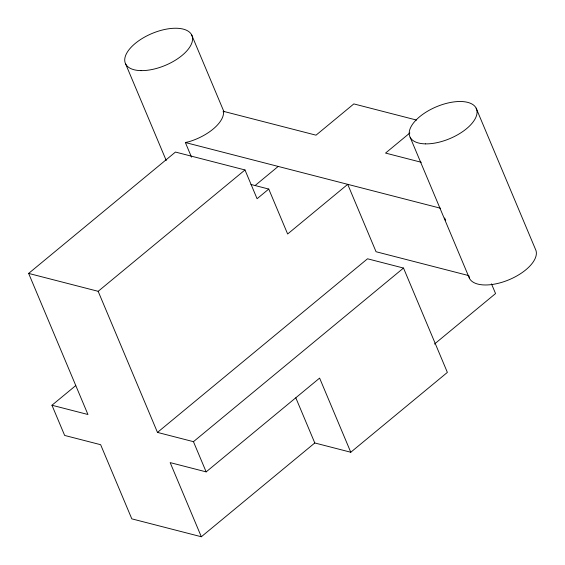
<?xml version="1.0" encoding="UTF-8"?>
<svg xmlns="http://www.w3.org/2000/svg" width="565" height="565" viewBox="0 0 565 565"><rect width="100%" height="100%" fill="white"/><g stroke="black" fill="none" stroke-linecap="round" stroke-linejoin="round"><path stroke-width="0.85" d="M75.752 385.577L51.959 405.239L87.949 414.505L28.638 273.411L175.461 152.056L244.984 169.959L257.075 198.718L268.756 189.063L287.642 233.995L347.722 184.338L376.057 251.736L468.886 275.642M28.638 273.411L98.162 291.314L244.984 169.959M255.246 185.405L278.199 166.435M409.858 132.98L385.542 153.08L421.313 162.289M98.162 291.314L157.473 432.409L367.525 258.791L403.509 268.057L447.374 372.399L350.78 452.24L314.79 442.967L295.82 397.838M157.473 432.409L193.456 441.675L403.509 268.057M314.79 442.967L201.331 536.75L170.164 462.608L206.154 471.874L319.613 378.098L350.78 452.24M434.464 344.057L495.562 293.56L491.479 283.856M191.514 157.148L185.369 142.528L188.795 141.758A36.089 17.275 -22.8 0 0 223.556 113.021L223.189 111.27L316.019 135.176L353.838 103.911L416.582 120.07M185.369 142.528L440.552 208.238M250.952 184.472L268.756 189.063M201.331 536.75L131.807 518.847L100.641 444.704L64.65 435.438L51.959 405.239M476.118 108.106L535.429 249.2A36.089 17.275 -22.8 0 1 510.407 279.159A36.089 17.275 -22.8 0 1 469.459 278.368L410.148 137.274M444.648 217.984L445.672 220.421M191.641 34.853L224.023 111.884M125.67 64.022L166.237 160.517M193.456 441.675L206.154 471.874M469.028 276.32L469.459 278.368M140.968 70.618A36.089 17.275 -22.8 0 0 192.58 39.324A36.089 17.275 -22.8 0 0 142.422 38.356A36.089 17.275 -22.8 0 0 140.968 70.618M425.438 143.877A36.089 17.275 -22.8 0 0 477.051 112.583A36.089 17.275 -22.8 0 0 426.9 111.609A36.089 17.275 -22.8 0 0 425.438 143.877"/></g></svg>
